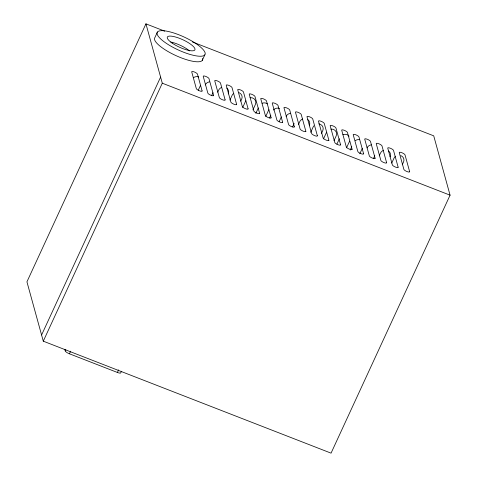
<?xml version="1.0" encoding="UTF-8"?>
<svg xmlns="http://www.w3.org/2000/svg" width="477" height="477" viewBox="0 0 477 477"><rect width="100%" height="100%" fill="white"/><g stroke="black" fill="none" stroke-linecap="round" stroke-linejoin="round"><path stroke-width="0.72" d="M164.666 31.136L145.944 23.85L26.933 281.829L43.282 341.174L331.056 453.15L450.067 195.171L433.718 135.826L192.404 41.928M157.422 32.066L154.858 37.623A26.342 7.095 24.8 0 0 177.355 56.244A26.342 7.095 24.8 0 0 202.588 58.51M43.282 341.174L162.287 83.195L145.944 23.85M121.426 371.333L120.86 372.561A4.215 1.133 24.8 0 1 117.408 372.465L69.445 353.803A4.215 1.133 24.8 0 1 65.224 350.911L65.79 349.683M202.272 60.394L204.836 54.843A26.342 7.095 24.8 0 0 173.038 32.74A26.342 7.095 24.8 0 0 165.513 42.781A26.342 7.095 24.8 0 0 204.836 54.843M69.445 353.803L70.644 351.197M198.295 90.159L200.459 85.472M211.728 95.388L212.963 92.705M217.727 92.186L218.657 90.177A5.271 4.949 -15.4 0 1 221.561 87.47M229.92 100.092L232.084 95.406A5.271 4.949 -15.4 0 1 233.79 93.349M240.748 101.148L241.678 99.138A5.271 4.949 -15.4 0 0 239.007 92.663M117.408 372.465L118.606 369.86M242.721 107.444L245.816 100.748M252.935 109.841L255.41 104.481A5.271 4.949 -15.4 0 0 250.055 97.69M255.845 113.341L258.319 107.981M265.743 116.406L268.837 109.704M269.583 117.897L270.817 115.219M279.176 121.629L281.341 116.943M292.604 126.858L294.148 123.507M298.495 124.408L299.729 121.724A5.271 4.949 -15.4 0 1 302.639 119.011M310.688 132.314L313.162 126.948A5.271 4.949 -15.4 0 1 313.872 125.821M321.516 133.363L322.75 130.68A5.271 4.949 -15.4 0 0 318.767 123.883M323.501 138.879L326.59 132.177M334.019 140.602L336.184 135.909A5.271 4.949 -15.4 0 0 330.829 129.118M336.929 144.102L339.403 138.741M346.523 147.834L349.611 141.132M350.213 150.064L351.758 146.713M359.807 153.797L362.281 148.436M373.545 158.352L374.785 155.669M379.239 155.824L380.473 153.141A5.271 4.949 -15.4 0 1 383.383 150.434M391.742 163.056L393.907 158.37A5.271 4.949 -15.4 0 1 395.612 156.313M402.26 164.78L403.494 162.102A5.271 4.949 -15.4 0 0 400.823 155.627M160.606 77.083L41.618 334.92M162.287 83.195L450.067 195.171M64.836 349.516L65.224 350.911M388.564 151.042A5.271 4.949 -15.4 0 1 390.067 156.873M367.046 147.918A5.271 4.949 -15.4 0 1 371.285 144.859M355.317 140.637A5.271 4.949 -15.4 0 1 359.223 139.624M342.927 134.693A5.271 4.949 -15.4 0 1 349.057 136.213M307.82 119.626A5.271 4.949 -15.4 0 1 309.323 125.457M286.105 116.424A5.271 4.949 -15.4 0 1 290.344 113.365M273.387 110.068A5.271 4.949 -15.4 0 1 279.594 108.458M262.153 103.259A5.271 4.949 -15.4 0 1 267.335 103.873M226.748 88.078A5.271 4.949 -15.4 0 1 228.244 93.909M205.223 84.954A5.271 4.949 -15.4 0 1 209.463 81.895M193.501 77.673A5.271 4.949 -15.4 0 1 198.718 76.988M170.671 42.006A15.186 4.09 24.8 0 1 189.578 50.92M409.636 171.648L405.021 154.888A3.16 0.853 24.8 0 0 401.855 152.723A3.16 0.853 24.8 0 0 399.267 152.652L403.882 169.407A3.16 0.853 24.8 0 0 407.048 171.571A3.16 0.853 24.8 0 0 409.636 171.648M398.128 167.165L393.513 150.41A3.16 0.853 24.8 0 0 390.347 148.246A3.16 0.853 24.8 0 0 387.753 148.174L392.368 164.929A3.16 0.853 24.8 0 0 395.534 167.093A3.16 0.853 24.8 0 0 398.128 167.165M386.614 162.687L381.999 145.932A3.16 0.853 24.8 0 0 378.833 143.762A3.16 0.853 24.8 0 0 376.246 143.69L380.861 160.451A3.16 0.853 24.8 0 0 384.027 162.615A3.16 0.853 24.8 0 0 386.614 162.687M375.107 158.209L370.486 141.454A3.16 0.853 24.8 0 0 367.32 139.284A3.16 0.853 24.8 0 0 364.732 139.212L369.347 155.967A3.16 0.853 24.8 0 0 372.513 158.137A3.16 0.853 24.8 0 0 375.107 158.209M363.593 153.731L358.978 136.977A3.16 0.853 24.8 0 0 355.812 134.806A3.16 0.853 24.8 0 0 353.224 134.735L357.839 151.489A3.16 0.853 24.8 0 0 361.006 153.66A3.16 0.853 24.8 0 0 363.593 153.731M352.08 149.253L347.465 132.493A3.16 0.853 24.8 0 0 344.299 130.328A3.16 0.853 24.8 0 0 341.711 130.257L346.326 147.011A3.16 0.853 24.8 0 0 349.492 149.176A3.16 0.853 24.8 0 0 352.08 149.253M340.572 144.769L335.957 128.015A3.16 0.853 24.8 0 0 332.791 125.85A3.16 0.853 24.8 0 0 330.197 125.779L334.812 142.534A3.16 0.853 24.8 0 0 337.978 144.698A3.16 0.853 24.8 0 0 340.572 144.769M328.874 140.22L324.259 123.465A3.16 0.853 24.8 0 0 321.093 121.295A3.16 0.853 24.8 0 0 318.499 121.224L323.114 137.978A3.16 0.853 24.8 0 0 326.28 140.149A3.16 0.853 24.8 0 0 328.874 140.22M317.36 135.742L312.745 118.988A3.16 0.853 24.8 0 0 309.579 116.817A3.16 0.853 24.8 0 0 306.991 116.746L311.606 133.5A3.16 0.853 24.8 0 0 314.772 135.671A3.16 0.853 24.8 0 0 317.36 135.742M305.852 131.264L301.231 114.504A3.16 0.853 24.8 0 0 298.065 112.339A3.16 0.853 24.8 0 0 295.478 112.268L300.093 129.023A3.16 0.853 24.8 0 0 303.259 131.187A3.16 0.853 24.8 0 0 305.852 131.264M294.339 126.781L289.724 110.026A3.16 0.853 24.8 0 0 286.558 107.862A3.16 0.853 24.8 0 0 283.97 107.79L288.585 124.545A3.16 0.853 24.8 0 0 291.751 126.709A3.16 0.853 24.8 0 0 294.339 126.781M282.628 122.225L278.013 105.471A3.16 0.853 24.8 0 0 274.847 103.306A3.16 0.853 24.8 0 0 272.26 103.229L276.875 119.989A3.16 0.853 24.8 0 0 280.041 122.154A3.16 0.853 24.8 0 0 282.628 122.225M271.121 117.747L266.5 100.993A3.16 0.853 24.8 0 0 263.334 98.822A3.16 0.853 24.8 0 0 260.746 98.751L265.361 115.506A3.16 0.853 24.8 0 0 268.527 117.676A3.16 0.853 24.8 0 0 271.121 117.747M259.607 113.27L254.992 96.515A3.16 0.853 24.8 0 0 251.826 94.345A3.16 0.853 24.8 0 0 249.238 94.273L253.853 111.028A3.16 0.853 24.8 0 0 257.02 113.198A3.16 0.853 24.8 0 0 259.607 113.27M248.094 108.792L243.479 92.031A3.16 0.853 24.8 0 0 240.313 89.867A3.16 0.853 24.8 0 0 237.725 89.795L242.34 106.55A3.16 0.853 24.8 0 0 245.506 108.72A3.16 0.853 24.8 0 0 248.094 108.792M236.628 104.326L232.007 87.571A3.16 0.853 24.8 0 0 228.841 85.401A3.16 0.853 24.8 0 0 226.253 85.329L230.868 102.09A3.16 0.853 24.8 0 0 234.034 104.254A3.16 0.853 24.8 0 0 236.628 104.326M225.114 99.848L220.499 83.093A3.16 0.853 24.8 0 0 217.333 80.923A3.16 0.853 24.8 0 0 214.745 80.851L219.36 97.606A3.16 0.853 24.8 0 0 222.526 99.776A3.16 0.853 24.8 0 0 225.114 99.848M213.601 95.37L208.986 78.616A3.16 0.853 24.8 0 0 205.82 76.445A3.16 0.853 24.8 0 0 203.232 76.374L207.847 93.128A3.16 0.853 24.8 0 0 211.013 95.299A3.16 0.853 24.8 0 0 213.601 95.37M202.093 90.892L197.478 74.132A3.16 0.853 24.8 0 0 194.312 71.967A3.16 0.853 24.8 0 0 191.718 71.896L196.333 88.65A3.16 0.853 24.8 0 0 199.505 90.815A3.16 0.853 24.8 0 0 202.093 90.892M172.125 43.067A15.186 4.09 24.8 0 0 194.801 50.019A15.186 4.09 24.8 0 0 176.46 37.278A15.186 4.09 24.8 0 0 172.125 43.067"/></g></svg>
